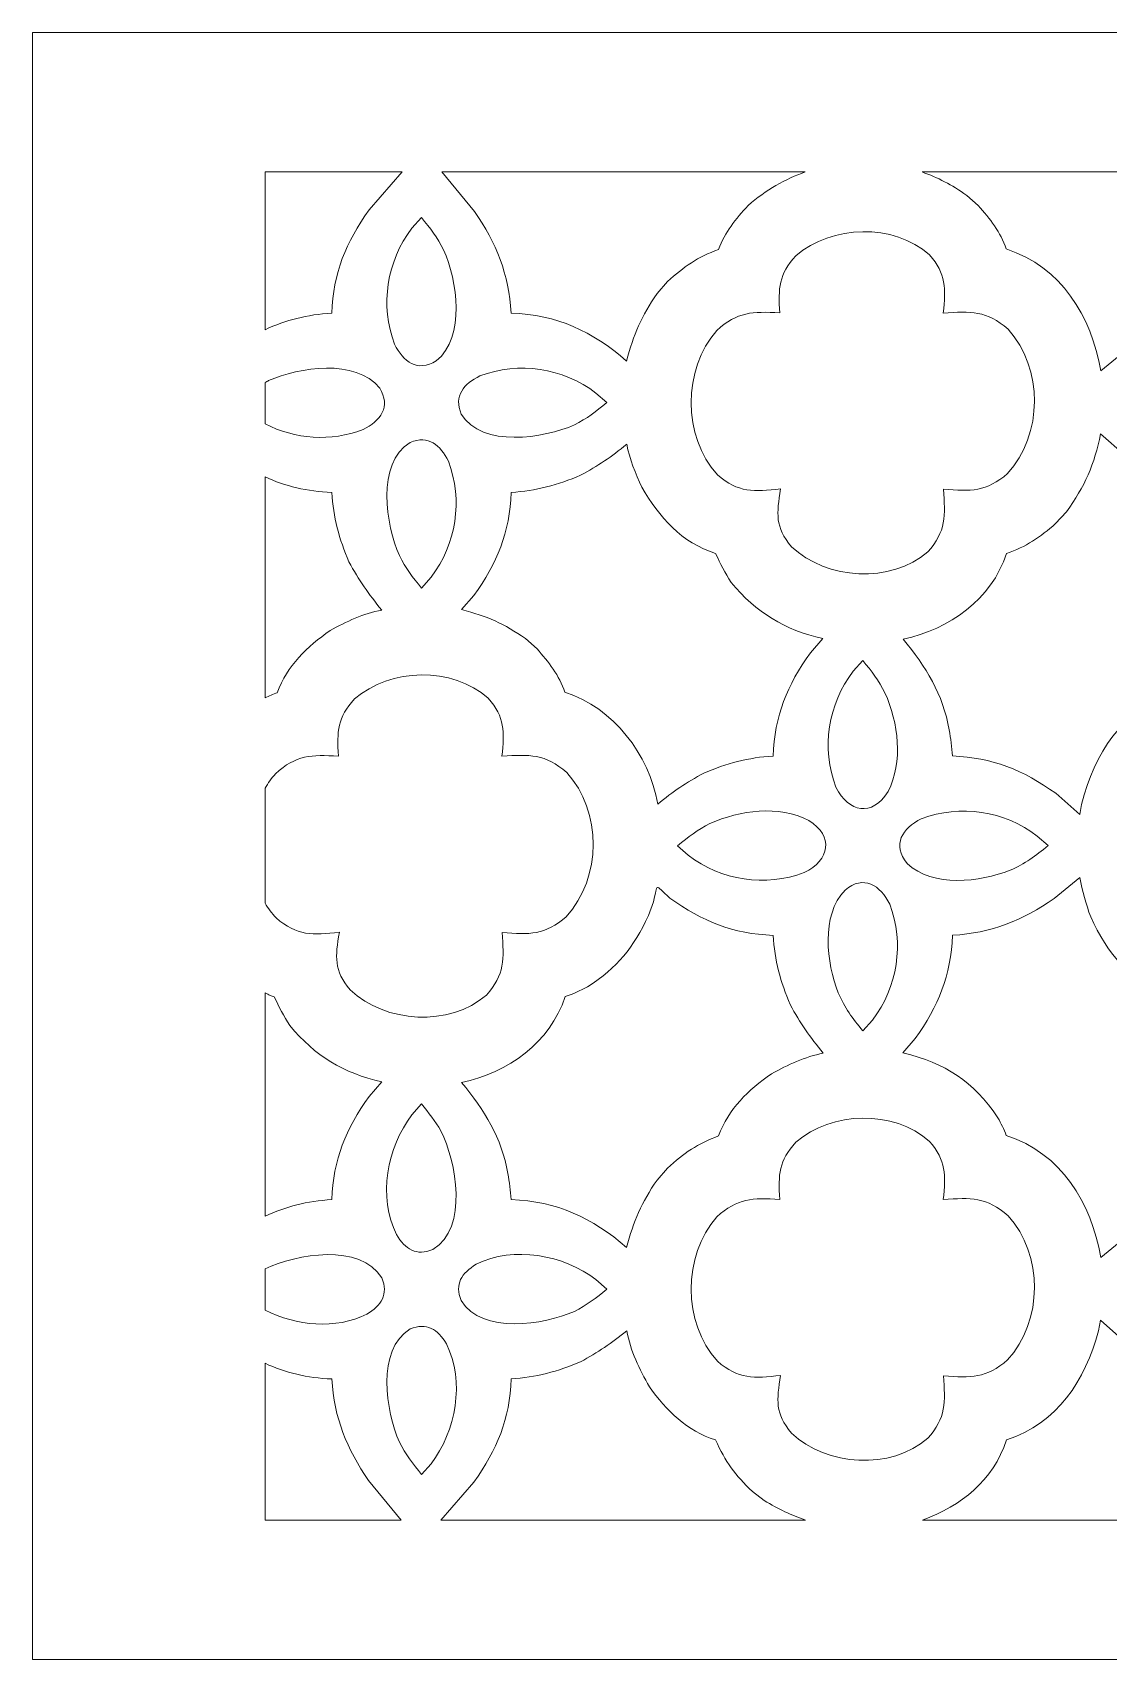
# Model space of a CAD drawing. Header units: centimetres. Extents: x -21.7 to 23.1, y 3.7 to 11.6.
# Drawn here: x -21.73 to -16.54, y 3.72 to 11.57 of the extents above; entities that cross this region are included whole.
import ezdxf

# ---------------------------------------------------------------- set-up
doc = ezdxf.new("R2010")
doc.units = ezdxf.units.CM
doc.header["$MEASUREMENT"] = 0
doc.layers.add('layer 1', color=7, linetype='Continuous')

msp = doc.modelspace()

# ---------------------------------------------------------------- linework, layer by layer
at = {"layer": 'layer 1', "color": 242, "lineweight": 9}
for points, knots in [([(23.1361, 11.56618), (23.1361, 11.56618), (23.1361, 3.71528), (23.1361, 3.71528), (23.1361, 3.71528), (23.1361, 3.71528), (-21.72619, 3.71528), (-21.72619, 3.71528), (-21.72619, 3.71528), (-21.72619, 3.71528), (-21.72619, 11.56618), (-21.72619, 11.56618), (-21.72619, 11.56618), (-21.72619, 11.56618), (23.1361, 11.56618), (23.1361, 11.56618)], [0, 0, 0, 0, 0.2, 0.2, 0.2, 0.2, 0.4, 0.4, 0.4, 0.4, 0.6, 0.6, 0.6, 0.6, 1, 1, 1, 1]), ([(-20.60463, 10.13227), (-20.50555, 10.17815), (-20.40147, 10.20558), (-20.28301, 10.21196), (-20.28301, 10.21196), (-20.27518, 10.40532), (-20.2148, 10.55436), (-20.10296, 10.71006), (-20.10296, 10.71006), (-20.10296, 10.71006), (-19.94257, 10.89325), (-19.94257, 10.89325), (-19.94257, 10.89325), (-19.94257, 10.89325), (-20.60463, 10.89325), (-20.60463, 10.89325), (-20.60463, 10.89325), (-20.60463, 10.89325), (-20.60463, 10.13227), (-20.60463, 10.13227)], [0, 0, 0, 0, 0.1666667, 0.1666667, 0.1666667, 0.1666667, 0.3333333, 0.3333333, 0.3333333, 0.3333333, 0.5, 0.5, 0.5, 0.5, 0.6666667, 0.6666667, 0.6666667, 0.6666667, 1, 1, 1, 1]), ([(-19.75188, 10.89325), (-19.75188, 10.89325), (-19.59487, 10.70283), (-19.59487, 10.70283), (-19.59487, 10.70283), (-19.49009, 10.55051), (-19.42752, 10.39872), (-19.41768, 10.21265), (-19.41768, 10.21265), (-19.19599, 10.20366), (-19.02559, 10.12542), (-18.86042, 9.98083), (-18.86042, 9.98083), (-18.82841, 10.10695), (-18.78782, 10.19911), (-18.71359, 10.30622), (-18.71359, 10.30622), (-18.71359, 10.30622), (-18.66309, 10.36439), (-18.66309, 10.36439), (-18.66309, 10.36439), (-18.58536, 10.43501), (-18.51669, 10.48396), (-18.41693, 10.51926), (-18.41693, 10.51926), (-18.3865, 10.60262), (-18.33415, 10.66714), (-18.27487, 10.73149), (-18.27487, 10.73149), (-18.18744, 10.80673), (-18.09559, 10.85975), (-17.99892, 10.89325), (-17.99892, 10.89325), (-17.99892, 10.89325), (-19.75188, 10.89325), (-19.75188, 10.89325)], [0, 0, 0, 0, 0.1, 0.1, 0.1, 0.1, 0.2, 0.2, 0.2, 0.2, 0.3, 0.3, 0.3, 0.3, 0.4, 0.4, 0.4, 0.4, 0.5, 0.5, 0.5, 0.5, 0.6, 0.6, 0.6, 0.6, 0.7, 0.7, 0.7, 0.7, 0.8, 0.8, 0.8, 0.8, 1, 1, 1, 1]), ([(-17.43567, 10.89325), (-17.35909, 10.86661), (-17.29318, 10.8321), (-17.21947, 10.78023), (-17.21947, 10.78023), (-17.21947, 10.78023), (-17.16402, 10.73099), (-17.16402, 10.73099), (-17.16402, 10.73099), (-17.10947, 10.66903), (-17.0553, 10.60182), (-17.02966, 10.52189), (-17.02966, 10.52189), (-16.76194, 10.43522), (-16.62028, 10.19749), (-16.57235, 9.93351), (-16.57235, 9.93351), (-16.57235, 9.93351), (-16.44959, 10.03475), (-16.44959, 10.03475), (-16.44959, 10.03475), (-16.29744, 10.13942), (-16.14633, 10.2019), (-15.95941, 10.21196), (-15.95941, 10.21196), (-15.95157, 10.40532), (-15.8912, 10.55436), (-15.77936, 10.71006), (-15.77936, 10.71006), (-15.77936, 10.71006), (-15.61896, 10.89325), (-15.61896, 10.89325), (-15.61896, 10.89325), (-15.61896, 10.89325), (-17.43567, 10.89325), (-17.43567, 10.89325)], [0, 0, 0, 0, 0.1, 0.1, 0.1, 0.1, 0.2, 0.2, 0.2, 0.2, 0.3, 0.3, 0.3, 0.3, 0.4, 0.4, 0.4, 0.4, 0.5, 0.5, 0.5, 0.5, 0.6, 0.6, 0.6, 0.6, 0.7, 0.7, 0.7, 0.7, 0.8, 0.8, 0.8, 0.8, 1, 1, 1, 1]), ([(-19.85046, 10.67367), (-19.80739, 10.62142), (-19.77415, 10.57836), (-19.7432, 10.51696), (-19.7432, 10.51696), (-19.67775, 10.36913), (-19.63527, 10.09924), (-19.77899, 9.98139), (-19.77899, 9.98139), (-19.86984, 9.92594), (-19.93758, 9.97717), (-19.97972, 10.06173), (-19.97972, 10.06173), (-20.05079, 10.24956), (-20.01849, 10.46189), (-19.89627, 10.62136), (-19.89627, 10.62136), (-19.89627, 10.62136), (-19.85046, 10.67367), (-19.85046, 10.67367)], [0, 0, 0, 0, 0.1666667, 0.1666667, 0.1666667, 0.1666667, 0.3333333, 0.3333333, 0.3333333, 0.3333333, 0.5, 0.5, 0.5, 0.5, 0.6666667, 0.6666667, 0.6666667, 0.6666667, 1, 1, 1, 1]), ([(-17.33215, 9.3623), (-17.2006, 9.35115), (-17.12539, 9.35009), (-17.02256, 9.43849), (-17.02256, 9.43849), (-16.85134, 9.62566), (-16.84963, 9.9466), (-17.02045, 10.13454), (-17.02045, 10.13454), (-17.12377, 10.22386), (-17.20041, 10.22281), (-17.33288, 10.21241), (-17.33288, 10.21241), (-17.32174, 10.33192), (-17.31792, 10.4003), (-17.39965, 10.49309), (-17.39965, 10.49309), (-17.57358, 10.64758), (-17.86975, 10.63896), (-18.04384, 10.48917), (-18.04384, 10.48917), (-18.12737, 10.39849), (-18.12889, 10.33343), (-18.12224, 10.21332), (-18.12224, 10.21332), (-18.2528, 10.2209), (-18.32609, 10.21888), (-18.42534, 10.12871), (-18.42534, 10.12871), (-18.58936, 9.9398), (-18.5923, 9.61887), (-18.4228, 9.43233), (-18.4228, 9.43233), (-18.32083, 9.34454), (-18.24733, 9.34962), (-18.11745, 9.36368), (-18.11745, 9.36368), (-18.13717, 9.24379), (-18.14515, 9.18119), (-18.06515, 9.08516), (-18.06515, 9.08516), (-17.89456, 8.92441), (-17.587, 8.90535), (-17.40714, 9.06057), (-17.40714, 9.06057), (-17.3195, 9.15822), (-17.32268, 9.23546), (-17.33215, 9.3623)], [0, 0, 0, 0, 0.0769231, 0.0769231, 0.0769231, 0.0769231, 0.1538462, 0.1538462, 0.1538462, 0.1538462, 0.2307692, 0.2307692, 0.2307692, 0.2307692, 0.3076923, 0.3076923, 0.3076923, 0.3076923, 0.3846154, 0.3846154, 0.3846154, 0.3846154, 0.4615385, 0.4615385, 0.4615385, 0.4615385, 0.5384615, 0.5384615, 0.5384615, 0.5384615, 0.6153846, 0.6153846, 0.6153846, 0.6153846, 0.6923077, 0.6923077, 0.6923077, 0.6923077, 0.7692308, 0.7692308, 0.7692308, 0.7692308, 0.8461538, 0.8461538, 0.8461538, 0.8461538, 1, 1, 1, 1]), ([(-20.60463, 9.87738), (-20.59901, 9.88042), (-20.59325, 9.88344), (-20.58732, 9.88643), (-20.58732, 9.88643), (-20.43947, 9.95188), (-20.1696, 9.99437), (-20.05173, 9.85064), (-20.05173, 9.85064), (-19.9963, 9.75982), (-20.04751, 9.69201), (-20.13209, 9.64992), (-20.13209, 9.64992), (-20.28746, 9.59114), (-20.45954, 9.60308), (-20.60463, 9.67811), (-20.60463, 9.67811), (-20.60463, 9.67811), (-20.60463, 9.87738), (-20.60463, 9.87738)], [0, 0, 0, 0, 0.1666667, 0.1666667, 0.1666667, 0.1666667, 0.3333333, 0.3333333, 0.3333333, 0.3333333, 0.5, 0.5, 0.5, 0.5, 0.6666667, 0.6666667, 0.6666667, 0.6666667, 1, 1, 1, 1]), ([(-18.95597, 9.78013), (-19.00821, 9.73704), (-19.05125, 9.70383), (-19.11267, 9.67285), (-19.11267, 9.67285), (-19.25822, 9.60843), (-19.55737, 9.55995), (-19.65823, 9.72499), (-19.65823, 9.72499), (-19.69536, 9.81395), (-19.64575, 9.8706), (-19.56791, 9.90936), (-19.56791, 9.90936), (-19.38005, 9.98041), (-19.16772, 9.94816), (-19.00828, 9.82592), (-19.00828, 9.82592), (-19.00828, 9.82592), (-18.95597, 9.78013), (-18.95597, 9.78013)], [0, 0, 0, 0, 0.1666667, 0.1666667, 0.1666667, 0.1666667, 0.3333333, 0.3333333, 0.3333333, 0.3333333, 0.5, 0.5, 0.5, 0.5, 0.6666667, 0.6666667, 0.6666667, 0.6666667, 1, 1, 1, 1]), ([(-19.84951, 8.88563), (-19.89261, 8.93787), (-19.92581, 8.98091), (-19.95679, 9.04232), (-19.95679, 9.04232), (-20.02117, 9.18787), (-20.0697, 9.48707), (-19.90465, 9.58788), (-19.90465, 9.58788), (-19.81574, 9.62503), (-19.75899, 9.57538), (-19.72028, 9.49754), (-19.72028, 9.49754), (-19.6492, 9.30969), (-19.68148, 9.09741), (-19.80372, 8.93793), (-19.80372, 8.93793), (-19.80372, 8.93793), (-19.84951, 8.88563), (-19.84951, 8.88563)], [0, 0, 0, 0, 0.1666667, 0.1666667, 0.1666667, 0.1666667, 0.3333333, 0.3333333, 0.3333333, 0.3333333, 0.5, 0.5, 0.5, 0.5, 0.6666667, 0.6666667, 0.6666667, 0.6666667, 1, 1, 1, 1]), ([(-19.65632, 8.7815), (-19.53634, 8.75121), (-19.44962, 8.7126), (-19.34827, 8.64128), (-19.34827, 8.64128), (-19.34827, 8.64128), (-19.29283, 8.59204), (-19.29283, 8.59204), (-19.29283, 8.59204), (-19.23828, 8.5301), (-19.18411, 8.4629), (-19.15847, 8.38294), (-19.15847, 8.38294), (-18.92292, 8.30669), (-18.75357, 8.08352), (-18.71, 7.84327), (-18.71, 7.84327), (-18.63714, 7.90336), (-18.57157, 7.94774), (-18.48814, 7.99214), (-18.48814, 7.99214), (-18.38081, 8.03906), (-18.27165, 8.06827), (-18.1542, 8.07458), (-18.1542, 8.07458), (-18.14637, 8.26795), (-18.08599, 8.41701), (-17.97416, 8.57269), (-17.97416, 8.57269), (-17.97416, 8.57269), (-17.91364, 8.6418), (-17.91364, 8.6418), (-17.91364, 8.6418), (-18.09931, 8.68382), (-18.2347, 8.76693), (-18.35645, 8.91301), (-18.35645, 8.91301), (-18.38623, 8.96014), (-18.4086, 9.00173), (-18.43144, 9.05253), (-18.43144, 9.05253), (-18.59367, 9.10263), (-18.70517, 9.22998), (-18.78699, 9.372), (-18.78699, 9.372), (-18.81753, 9.43886), (-18.84636, 9.50694), (-18.85995, 9.57966), (-18.85995, 9.57966), (-18.93326, 9.5192), (-18.99904, 9.47448), (-19.08302, 9.42977), (-19.08302, 9.42977), (-19.19007, 9.38299), (-19.30006, 9.35354), (-19.41698, 9.34732), (-19.41698, 9.34732), (-19.4249, 9.15389), (-19.48509, 9.00502), (-19.59701, 8.84923), (-19.59701, 8.84923), (-19.59701, 8.84923), (-19.65632, 8.7815), (-19.65632, 8.7815)], [0, 0, 0, 0, 0.0588235, 0.0588235, 0.0588235, 0.0588235, 0.1176471, 0.1176471, 0.1176471, 0.1176471, 0.1764706, 0.1764706, 0.1764706, 0.1764706, 0.2352941, 0.2352941, 0.2352941, 0.2352941, 0.2941176, 0.2941176, 0.2941176, 0.2941176, 0.3529412, 0.3529412, 0.3529412, 0.3529412, 0.4117647, 0.4117647, 0.4117647, 0.4117647, 0.4705882, 0.4705882, 0.4705882, 0.4705882, 0.5294118, 0.5294118, 0.5294118, 0.5294118, 0.5882353, 0.5882353, 0.5882353, 0.5882353, 0.6470588, 0.6470588, 0.6470588, 0.6470588, 0.7058824, 0.7058824, 0.7058824, 0.7058824, 0.7647059, 0.7647059, 0.7647059, 0.7647059, 0.8235294, 0.8235294, 0.8235294, 0.8235294, 0.8823529, 0.8823529, 0.8823529, 0.8823529, 1, 1, 1, 1]), ([(-16.57471, 9.62993), (-16.60235, 9.48364), (-16.65114, 9.37394), (-16.7388, 9.25372), (-16.7388, 9.25372), (-16.7388, 9.25372), (-16.79113, 9.19651), (-16.79113, 9.19651), (-16.79113, 9.19651), (-16.86472, 9.13325), (-16.93431, 9.0829), (-17.02785, 9.05287), (-17.02785, 9.05287), (-17.10104, 8.8286), (-17.30334, 8.68726), (-17.52662, 8.6389), (-17.52662, 8.6389), (-17.41762, 8.50673), (-17.33375, 8.37272), (-17.30425, 8.20054), (-17.30425, 8.20054), (-17.29725, 8.1597), (-17.29109, 8.11728), (-17.28887, 8.07528), (-17.28887, 8.07528), (-17.09544, 8.06744), (-16.94642, 8.00707), (-16.79079, 7.89526), (-16.79079, 7.89526), (-16.79079, 7.89526), (-16.67417, 7.79317), (-16.67417, 7.79317), (-16.67417, 7.79317), (-16.67417, 7.79317), (-16.66573, 7.84146), (-16.66573, 7.84146), (-16.66573, 7.84146), (-16.60262, 8.09009), (-16.47385, 8.29127), (-16.22213, 8.38031), (-16.22213, 8.38031), (-16.17428, 8.5114), (-16.07852, 8.60303), (-15.96655, 8.68032), (-15.96655, 8.68032), (-15.88931, 8.72319), (-15.8058, 8.76363), (-15.71803, 8.7795), (-15.71803, 8.7795), (-15.78173, 8.85672), (-15.82918, 8.92425), (-15.87625, 9.01266), (-15.87625, 9.01266), (-15.92317, 9.12001), (-15.95237, 9.22914), (-15.95871, 9.34662), (-15.95871, 9.34662), (-16.1521, 9.35448), (-16.30109, 9.41482), (-16.45681, 9.52668), (-16.45681, 9.52668), (-16.45681, 9.52668), (-16.57471, 9.62993), (-16.57471, 9.62993)], [0, 0, 0, 0, 0.0588235, 0.0588235, 0.0588235, 0.0588235, 0.1176471, 0.1176471, 0.1176471, 0.1176471, 0.1764706, 0.1764706, 0.1764706, 0.1764706, 0.2352941, 0.2352941, 0.2352941, 0.2352941, 0.2941176, 0.2941176, 0.2941176, 0.2941176, 0.3529412, 0.3529412, 0.3529412, 0.3529412, 0.4117647, 0.4117647, 0.4117647, 0.4117647, 0.4705882, 0.4705882, 0.4705882, 0.4705882, 0.5294118, 0.5294118, 0.5294118, 0.5294118, 0.5882353, 0.5882353, 0.5882353, 0.5882353, 0.6470588, 0.6470588, 0.6470588, 0.6470588, 0.7058824, 0.7058824, 0.7058824, 0.7058824, 0.7647059, 0.7647059, 0.7647059, 0.7647059, 0.8235294, 0.8235294, 0.8235294, 0.8235294, 0.8823529, 0.8823529, 0.8823529, 0.8823529, 1, 1, 1, 1]), ([(-20.60463, 8.35642), (-20.58576, 8.3651), (-20.56616, 8.37309), (-20.54574, 8.38031), (-20.54574, 8.38031), (-20.49789, 8.5114), (-20.40212, 8.60303), (-20.29015, 8.68032), (-20.29015, 8.68032), (-20.21292, 8.72319), (-20.1294, 8.76363), (-20.04163, 8.7795), (-20.04163, 8.7795), (-20.10533, 8.85672), (-20.15279, 8.92425), (-20.19985, 9.01266), (-20.19985, 9.01266), (-20.24678, 9.12001), (-20.27597, 9.22914), (-20.28231, 9.34662), (-20.28231, 9.34662), (-20.40288, 9.35152), (-20.50619, 9.37682), (-20.60463, 9.42229), (-20.60463, 9.42229), (-20.60463, 9.42229), (-20.60463, 8.35642), (-20.60463, 8.35642)], [0, 0, 0, 0, 0.125, 0.125, 0.125, 0.125, 0.25, 0.25, 0.25, 0.25, 0.375, 0.375, 0.375, 0.375, 0.5, 0.5, 0.5, 0.5, 0.625, 0.625, 0.625, 0.625, 0.75, 0.75, 0.75, 0.75, 1, 1, 1, 1]), ([(-19.46095, 7.22335), (-19.32941, 7.2122), (-19.25419, 7.21115), (-19.15137, 7.29955), (-19.15137, 7.29955), (-18.98015, 7.48672), (-18.97843, 7.80766), (-19.14925, 7.9956), (-19.14925, 7.9956), (-19.25256, 8.08493), (-19.32924, 8.08386), (-19.46169, 8.07346), (-19.46169, 8.07346), (-19.45054, 8.19297), (-19.44673, 8.26138), (-19.52845, 8.35415), (-19.52845, 8.35415), (-19.70234, 8.50864), (-19.9986, 8.50002), (-20.17264, 8.35023), (-20.17264, 8.35023), (-20.25617, 8.25956), (-20.25769, 8.1945), (-20.25105, 8.07437), (-20.25105, 8.07437), (-20.38158, 8.08197), (-20.45492, 8.07994), (-20.55414, 7.98976), (-20.55414, 7.98976), (-20.57315, 7.96787), (-20.58996, 7.94419), (-20.60463, 7.91916), (-20.60463, 7.91916), (-20.60463, 7.91916), (-20.60463, 7.36502), (-20.60463, 7.36502), (-20.60463, 7.36502), (-20.58936, 7.33956), (-20.57171, 7.31552), (-20.55161, 7.29339), (-20.55161, 7.29339), (-20.44963, 7.20559), (-20.37613, 7.21067), (-20.24625, 7.22473), (-20.24625, 7.22473), (-20.26598, 7.10485), (-20.27395, 7.04224), (-20.19395, 6.94621), (-20.19395, 6.94621), (-20.02338, 6.78549), (-19.71577, 6.76639), (-19.53595, 6.92163), (-19.53595, 6.92163), (-19.4483, 7.01926), (-19.45149, 7.09654), (-19.46095, 7.22335)], [0, 0, 0, 0, 0.0666667, 0.0666667, 0.0666667, 0.0666667, 0.1333333, 0.1333333, 0.1333333, 0.1333333, 0.2, 0.2, 0.2, 0.2, 0.2666667, 0.2666667, 0.2666667, 0.2666667, 0.3333333, 0.3333333, 0.3333333, 0.3333333, 0.4, 0.4, 0.4, 0.4, 0.4666667, 0.4666667, 0.4666667, 0.4666667, 0.5333333, 0.5333333, 0.5333333, 0.5333333, 0.6, 0.6, 0.6, 0.6, 0.6666667, 0.6666667, 0.6666667, 0.6666667, 0.7333333, 0.7333333, 0.7333333, 0.7333333, 0.8, 0.8, 0.8, 0.8, 0.8666667, 0.8666667, 0.8666667, 0.8666667, 1, 1, 1, 1]), ([(-17.72165, 8.5363), (-17.67845, 8.4839), (-17.64483, 8.43996), (-17.6144, 8.37959), (-17.6144, 8.37959), (-17.55033, 8.23491), (-17.52466, 8.04869), (-17.59938, 7.90294), (-17.59938, 7.90294), (-17.6763, 7.77961), (-17.78998, 7.80212), (-17.85091, 7.92436), (-17.85091, 7.92436), (-17.92233, 8.11312), (-17.8896, 8.32464), (-17.76746, 8.48399), (-17.76746, 8.48399), (-17.76746, 8.48399), (-17.72165, 8.5363), (-17.72165, 8.5363)], [0, 0, 0, 0, 0.1666667, 0.1666667, 0.1666667, 0.1666667, 0.3333333, 0.3333333, 0.3333333, 0.3333333, 0.5, 0.5, 0.5, 0.5, 0.6666667, 0.6666667, 0.6666667, 0.6666667, 1, 1, 1, 1]), ([(-18.6152, 7.64181), (-18.5628, 7.68503), (-18.51886, 7.71863), (-18.45851, 7.74906), (-18.45851, 7.74906), (-18.3138, 7.81313), (-18.1276, 7.8388), (-17.98185, 7.76408), (-17.98185, 7.76408), (-17.85852, 7.68716), (-17.88102, 7.57346), (-18.00328, 7.51255), (-18.00328, 7.51255), (-18.19204, 7.44114), (-18.40352, 7.47384), (-18.5629, 7.596), (-18.5629, 7.596), (-18.5629, 7.596), (-18.6152, 7.64181), (-18.6152, 7.64181)], [0, 0, 0, 0, 0.1666667, 0.1666667, 0.1666667, 0.1666667, 0.3333333, 0.3333333, 0.3333333, 0.3333333, 0.5, 0.5, 0.5, 0.5, 0.6666667, 0.6666667, 0.6666667, 0.6666667, 1, 1, 1, 1]), ([(-16.82717, 7.64275), (-16.8885, 7.59217), (-16.93838, 7.55562), (-17.01092, 7.5235), (-17.01092, 7.5235), (-17.15564, 7.46767), (-17.38325, 7.43841), (-17.50729, 7.55644), (-17.50729, 7.55644), (-17.58132, 7.64684), (-17.53089, 7.7263), (-17.4391, 7.77199), (-17.4391, 7.77199), (-17.25034, 7.84338), (-17.03883, 7.81072), (-16.87947, 7.68855), (-16.87947, 7.68855), (-16.87947, 7.68855), (-16.82717, 7.64275), (-16.82717, 7.64275)], [0, 0, 0, 0, 0.1666667, 0.1666667, 0.1666667, 0.1666667, 0.3333333, 0.3333333, 0.3333333, 0.3333333, 0.5, 0.5, 0.5, 0.5, 0.6666667, 0.6666667, 0.6666667, 0.6666667, 1, 1, 1, 1]), ([(-18.86042, 5.70295), (-18.8284, 5.8291), (-18.7878, 5.92125), (-18.71359, 6.02835), (-18.71359, 6.02835), (-18.71359, 6.02835), (-18.66309, 6.08651), (-18.66309, 6.08651), (-18.66309, 6.08651), (-18.58537, 6.15713), (-18.51668, 6.20609), (-18.41693, 6.24138), (-18.41693, 6.24138), (-18.36912, 6.37245), (-18.27328, 6.46412), (-18.16135, 6.54139), (-18.16135, 6.54139), (-18.08347, 6.58461), (-18.00016, 6.62465), (-17.9117, 6.64077), (-17.9117, 6.64077), (-17.97584, 6.71852), (-18.02367, 6.78629), (-18.07105, 6.87529), (-18.07105, 6.87529), (-18.11797, 6.98265), (-18.14716, 7.09177), (-18.15351, 7.20925), (-18.15351, 7.20925), (-18.34689, 7.2171), (-18.49589, 7.27745), (-18.65161, 7.38931), (-18.65161, 7.38931), (-18.73054, 7.45844), (-18.70703, 7.46249), (-18.73156, 7.37188), (-18.73156, 7.37188), (-18.73156, 7.37188), (-18.75568, 7.305), (-18.75568, 7.305), (-18.75568, 7.305), (-18.82786, 7.14903), (-18.90451, 7.05554), (-19.04875, 6.96059), (-19.04875, 6.96059), (-19.08497, 6.9432), (-19.11842, 6.9262), (-19.15665, 6.91392), (-19.15665, 6.91392), (-19.23008, 6.68893), (-19.4327, 6.5482), (-19.65652, 6.49972), (-19.65652, 6.49972), (-19.54684, 6.36672), (-19.46299, 6.23324), (-19.43306, 6.06004), (-19.43306, 6.06004), (-19.42599, 6.01914), (-19.4199, 5.97678), (-19.41768, 5.93477), (-19.41768, 5.93477), (-19.19601, 5.9258), (-19.02557, 5.84754), (-18.86042, 5.70295)], [0, 0, 0, 0, 0.0588235, 0.0588235, 0.0588235, 0.0588235, 0.1176471, 0.1176471, 0.1176471, 0.1176471, 0.1764706, 0.1764706, 0.1764706, 0.1764706, 0.2352941, 0.2352941, 0.2352941, 0.2352941, 0.2941176, 0.2941176, 0.2941176, 0.2941176, 0.3529412, 0.3529412, 0.3529412, 0.3529412, 0.4117647, 0.4117647, 0.4117647, 0.4117647, 0.4705882, 0.4705882, 0.4705882, 0.4705882, 0.5294118, 0.5294118, 0.5294118, 0.5294118, 0.5882353, 0.5882353, 0.5882353, 0.5882353, 0.6470588, 0.6470588, 0.6470588, 0.6470588, 0.7058824, 0.7058824, 0.7058824, 0.7058824, 0.7647059, 0.7647059, 0.7647059, 0.7647059, 0.8235294, 0.8235294, 0.8235294, 0.8235294, 0.8823529, 0.8823529, 0.8823529, 0.8823529, 1, 1, 1, 1]), ([(-17.72071, 6.74826), (-17.7713, 6.8096), (-17.80786, 6.85949), (-17.83995, 6.932), (-17.83995, 6.932), (-17.89575, 7.07667), (-17.92506, 7.30443), (-17.80702, 7.42837), (-17.80702, 7.42837), (-17.71667, 7.50243), (-17.63712, 7.45195), (-17.59147, 7.36017), (-17.59147, 7.36017), (-17.52006, 7.17142), (-17.55275, 6.95994), (-17.67491, 6.80056), (-17.67491, 6.80056), (-17.67491, 6.80056), (-17.72071, 6.74826), (-17.72071, 6.74826)], [0, 0, 0, 0, 0.1666667, 0.1666667, 0.1666667, 0.1666667, 0.3333333, 0.3333333, 0.3333333, 0.3333333, 0.5, 0.5, 0.5, 0.5, 0.6666667, 0.6666667, 0.6666667, 0.6666667, 1, 1, 1, 1]), ([(-15.7177, 6.5026), (-15.90397, 6.54475), (-16.03944, 6.62743), (-16.16165, 6.77407), (-16.16165, 6.77407), (-16.19143, 6.8212), (-16.2138, 6.86279), (-16.23664, 6.91359), (-16.23664, 6.91359), (-16.4234, 6.97126), (-16.54409, 7.12777), (-16.62194, 7.29818), (-16.62194, 7.29818), (-16.64484, 7.3626), (-16.66166, 7.42205), (-16.67421, 7.48924), (-16.67421, 7.48924), (-16.67421, 7.48924), (-16.79798, 7.38716), (-16.79798, 7.38716), (-16.79798, 7.38716), (-16.94967, 7.28282), (-17.10253, 7.21983), (-17.28818, 7.20995), (-17.28818, 7.20995), (-17.29609, 7.01653), (-17.3563, 6.86763), (-17.46821, 6.71186), (-17.46821, 6.71186), (-17.46821, 6.71186), (-17.52867, 6.64281), (-17.52867, 6.64281), (-17.52867, 6.64281), (-17.52867, 6.64281), (-17.52809, 6.64271), (-17.52809, 6.64271), (-17.52809, 6.64271), (-17.32211, 6.59071), (-17.18886, 6.50826), (-17.06924, 6.32975), (-17.06924, 6.32975), (-17.05569, 6.30186), (-17.03911, 6.2735), (-17.02966, 6.24401), (-17.02966, 6.24401), (-16.76195, 6.15739), (-16.62029, 5.91959), (-16.57235, 5.65563), (-16.57235, 5.65563), (-16.57235, 5.65563), (-16.44959, 5.75688), (-16.44959, 5.75688), (-16.44959, 5.75688), (-16.29743, 5.86156), (-16.14633, 5.92403), (-15.95941, 5.93408), (-15.95941, 5.93408), (-15.95157, 6.12745), (-15.8912, 6.2765), (-15.77936, 6.43218), (-15.77936, 6.43218), (-15.77936, 6.43218), (-15.7177, 6.5026), (-15.7177, 6.5026)], [0, 0, 0, 0, 0.0588235, 0.0588235, 0.0588235, 0.0588235, 0.1176471, 0.1176471, 0.1176471, 0.1176471, 0.1764706, 0.1764706, 0.1764706, 0.1764706, 0.2352941, 0.2352941, 0.2352941, 0.2352941, 0.2941176, 0.2941176, 0.2941176, 0.2941176, 0.3529412, 0.3529412, 0.3529412, 0.3529412, 0.4117647, 0.4117647, 0.4117647, 0.4117647, 0.4705882, 0.4705882, 0.4705882, 0.4705882, 0.5294118, 0.5294118, 0.5294118, 0.5294118, 0.5882353, 0.5882353, 0.5882353, 0.5882353, 0.6470588, 0.6470588, 0.6470588, 0.6470588, 0.7058824, 0.7058824, 0.7058824, 0.7058824, 0.7647059, 0.7647059, 0.7647059, 0.7647059, 0.8235294, 0.8235294, 0.8235294, 0.8235294, 0.8823529, 0.8823529, 0.8823529, 0.8823529, 1, 1, 1, 1]), ([(-20.60463, 5.8544), (-20.50555, 5.90028), (-20.40148, 5.92771), (-20.28301, 5.93408), (-20.28301, 5.93408), (-20.27518, 6.12745), (-20.2148, 6.2765), (-20.10296, 6.43218), (-20.10296, 6.43218), (-20.10296, 6.43218), (-20.0413, 6.5026), (-20.0413, 6.5026), (-20.0413, 6.5026), (-20.22757, 6.54475), (-20.36304, 6.62743), (-20.48525, 6.77407), (-20.48525, 6.77407), (-20.51504, 6.8212), (-20.5374, 6.86279), (-20.56025, 6.91359), (-20.56025, 6.91359), (-20.56025, 6.91359), (-20.57918, 6.91944), (-20.57918, 6.91944), (-20.57918, 6.91944), (-20.58782, 6.92352), (-20.59628, 6.92772), (-20.60463, 6.932), (-20.60463, 6.932), (-20.60463, 6.932), (-20.60463, 5.8544), (-20.60463, 5.8544)], [0, 0, 0, 0, 0.1111111, 0.1111111, 0.1111111, 0.1111111, 0.2222222, 0.2222222, 0.2222222, 0.2222222, 0.3333333, 0.3333333, 0.3333333, 0.3333333, 0.4444444, 0.4444444, 0.4444444, 0.4444444, 0.5555556, 0.5555556, 0.5555556, 0.5555556, 0.6666667, 0.6666667, 0.6666667, 0.6666667, 0.7777778, 0.7777778, 0.7777778, 0.7777778, 1, 1, 1, 1]), ([(-19.85046, 6.3958), (-19.81553, 6.35342), (-19.78409, 6.31373), (-19.75662, 6.2657), (-19.75662, 6.2657), (-19.68213, 6.118), (-19.62222, 5.79924), (-19.79534, 5.69353), (-19.79534, 5.69353), (-19.87453, 5.66048), (-19.92835, 5.69493), (-19.97044, 5.76523), (-19.97044, 5.76523), (-20.06058, 5.94619), (-20.01609, 6.18709), (-19.89627, 6.34348), (-19.89627, 6.34348), (-19.89627, 6.34348), (-19.85046, 6.3958), (-19.85046, 6.3958)], [0, 0, 0, 0, 0.1666667, 0.1666667, 0.1666667, 0.1666667, 0.3333333, 0.3333333, 0.3333333, 0.3333333, 0.5, 0.5, 0.5, 0.5, 0.6666667, 0.6666667, 0.6666667, 0.6666667, 1, 1, 1, 1]), ([(-17.33215, 5.08442), (-17.20061, 5.07326), (-17.12538, 5.07222), (-17.02256, 5.16061), (-17.02256, 5.16061), (-16.85134, 5.34778), (-16.84963, 5.66873), (-17.02045, 5.85666), (-17.02045, 5.85666), (-17.12375, 5.94599), (-17.20044, 5.94493), (-17.33288, 5.93453), (-17.33288, 5.93453), (-17.32174, 6.05404), (-17.31793, 6.12245), (-17.39965, 6.21521), (-17.39965, 6.21521), (-17.57353, 6.3697), (-17.8698, 6.36109), (-18.04384, 6.21129), (-18.04384, 6.21129), (-18.12736, 6.12062), (-18.12889, 6.05557), (-18.12224, 5.93544), (-18.12224, 5.93544), (-18.25278, 5.94303), (-18.32612, 5.94101), (-18.42534, 5.85083), (-18.42534, 5.85083), (-18.58937, 5.66195), (-18.59229, 5.34098), (-18.4228, 5.15446), (-18.4228, 5.15446), (-18.32082, 5.06666), (-18.24733, 5.07174), (-18.11745, 5.0858), (-18.11745, 5.0858), (-18.13717, 4.96591), (-18.14515, 4.90332), (-18.06515, 4.80728), (-18.06515, 4.80728), (-17.89458, 4.64655), (-17.58697, 4.62746), (-17.40714, 4.78269), (-17.40714, 4.78269), (-17.3195, 4.88032), (-17.32268, 4.9576), (-17.33215, 5.08442)], [0, 0, 0, 0, 0.0769231, 0.0769231, 0.0769231, 0.0769231, 0.1538462, 0.1538462, 0.1538462, 0.1538462, 0.2307692, 0.2307692, 0.2307692, 0.2307692, 0.3076923, 0.3076923, 0.3076923, 0.3076923, 0.3846154, 0.3846154, 0.3846154, 0.3846154, 0.4615385, 0.4615385, 0.4615385, 0.4615385, 0.5384615, 0.5384615, 0.5384615, 0.5384615, 0.6153846, 0.6153846, 0.6153846, 0.6153846, 0.6923077, 0.6923077, 0.6923077, 0.6923077, 0.7692308, 0.7692308, 0.7692308, 0.7692308, 0.8461538, 0.8461538, 0.8461538, 0.8461538, 1, 1, 1, 1]), ([(-20.60463, 5.59968), (-20.45328, 5.67193), (-20.14523, 5.72603), (-20.04176, 5.55641), (-20.04176, 5.55641), (-20.00867, 5.47728), (-20.0432, 5.42337), (-20.11345, 5.38132), (-20.11345, 5.38132), (-20.26338, 5.30665), (-20.45455, 5.32437), (-20.60463, 5.40085), (-20.60463, 5.40085), (-20.60463, 5.40085), (-20.60463, 5.59968), (-20.60463, 5.59968)], [0, 0, 0, 0, 0.2, 0.2, 0.2, 0.2, 0.4, 0.4, 0.4, 0.4, 0.6, 0.6, 0.6, 0.6, 1, 1, 1, 1]), ([(-18.95597, 5.50225), (-19.00657, 5.46052), (-19.05377, 5.42468), (-19.11267, 5.39497), (-19.11267, 5.39497), (-19.25915, 5.33015), (-19.55746, 5.28223), (-19.65823, 5.44711), (-19.65823, 5.44711), (-19.69131, 5.52636), (-19.65679, 5.58009), (-19.58653, 5.62221), (-19.58653, 5.62221), (-19.40555, 5.71233), (-19.16468, 5.66788), (-19.00828, 5.54804), (-19.00828, 5.54804), (-19.00828, 5.54804), (-18.95597, 5.50225), (-18.95597, 5.50225)], [0, 0, 0, 0, 0.1666667, 0.1666667, 0.1666667, 0.1666667, 0.3333333, 0.3333333, 0.3333333, 0.3333333, 0.5, 0.5, 0.5, 0.5, 0.6666667, 0.6666667, 0.6666667, 0.6666667, 1, 1, 1, 1]), ([(-19.84951, 4.60776), (-19.89125, 4.65835), (-19.92708, 4.70556), (-19.95679, 4.76444), (-19.95679, 4.76444), (-20.02158, 4.91092), (-20.06956, 5.20929), (-19.90465, 5.31001), (-19.90465, 5.31001), (-19.82541, 5.34309), (-19.77168, 5.30857), (-19.72955, 5.23831), (-19.72955, 5.23831), (-19.63946, 5.05738), (-19.68384, 4.81642), (-19.80372, 4.66005), (-19.80372, 4.66005), (-19.80372, 4.66005), (-19.84951, 4.60776), (-19.84951, 4.60776)], [0, 0, 0, 0, 0.1666667, 0.1666667, 0.1666667, 0.1666667, 0.3333333, 0.3333333, 0.3333333, 0.3333333, 0.5, 0.5, 0.5, 0.5, 0.6666667, 0.6666667, 0.6666667, 0.6666667, 1, 1, 1, 1]), ([(-15.62448, 4.38821), (-15.62448, 4.38821), (-15.78149, 4.57856), (-15.78149, 4.57856), (-15.78149, 4.57856), (-15.8862, 4.73076), (-15.94862, 4.88177), (-15.95871, 5.06875), (-15.95871, 5.06875), (-16.1521, 5.0766), (-16.30109, 5.13694), (-16.45681, 5.2488), (-16.45681, 5.2488), (-16.45681, 5.2488), (-16.57471, 5.35205), (-16.57471, 5.35205), (-16.57471, 5.35205), (-16.57471, 5.35205), (-16.58441, 5.30075), (-16.58441, 5.30075), (-16.58441, 5.30075), (-16.64863, 5.06346), (-16.78206, 4.8539), (-17.02785, 4.77499), (-17.02785, 4.77499), (-17.09271, 4.57618), (-17.24717, 4.45676), (-17.43281, 4.38821), (-17.43281, 4.38821), (-17.43281, 4.38821), (-15.62448, 4.38821), (-15.62448, 4.38821)], [0, 0, 0, 0, 0.1111111, 0.1111111, 0.1111111, 0.1111111, 0.2222222, 0.2222222, 0.2222222, 0.2222222, 0.3333333, 0.3333333, 0.3333333, 0.3333333, 0.4444444, 0.4444444, 0.4444444, 0.4444444, 0.5555556, 0.5555556, 0.5555556, 0.5555556, 0.6666667, 0.6666667, 0.6666667, 0.6666667, 0.7777778, 0.7777778, 0.7777778, 0.7777778, 1, 1, 1, 1]), ([(-17.99709, 4.38821), (-18.06384, 4.41061), (-18.12977, 4.44173), (-18.19648, 4.48242), (-18.19648, 4.48242), (-18.19648, 4.48242), (-18.25358, 4.52554), (-18.25358, 4.52554), (-18.25358, 4.52554), (-18.33743, 4.60458), (-18.38406, 4.66928), (-18.43144, 4.77465), (-18.43144, 4.77465), (-18.56893, 4.81711), (-18.66868, 4.91749), (-18.75049, 5.03076), (-18.75049, 5.03076), (-18.79966, 5.11612), (-18.84167, 5.204), (-18.85995, 5.30178), (-18.85995, 5.30178), (-18.93326, 5.24132), (-18.99904, 5.19661), (-19.08302, 5.1519), (-19.08302, 5.1519), (-19.19015, 5.10509), (-19.29999, 5.07574), (-19.41698, 5.06945), (-19.41698, 5.06945), (-19.4249, 4.87602), (-19.4851, 4.72714), (-19.59701, 4.57136), (-19.59701, 4.57136), (-19.59701, 4.57136), (-19.75737, 4.38821), (-19.75737, 4.38821), (-19.75737, 4.38821), (-19.75737, 4.38821), (-17.99709, 4.38821), (-17.99709, 4.38821)], [0, 0, 0, 0, 0.0909091, 0.0909091, 0.0909091, 0.0909091, 0.1818182, 0.1818182, 0.1818182, 0.1818182, 0.2727273, 0.2727273, 0.2727273, 0.2727273, 0.3636364, 0.3636364, 0.3636364, 0.3636364, 0.4545455, 0.4545455, 0.4545455, 0.4545455, 0.5454545, 0.5454545, 0.5454545, 0.5454545, 0.6363636, 0.6363636, 0.6363636, 0.6363636, 0.7272727, 0.7272727, 0.7272727, 0.7272727, 0.8181818, 0.8181818, 0.8181818, 0.8181818, 1, 1, 1, 1]), ([(-19.94808, 4.38821), (-19.94808, 4.38821), (-20.10509, 4.57856), (-20.10509, 4.57856), (-20.10509, 4.57856), (-20.2098, 4.73076), (-20.27222, 4.88177), (-20.28231, 5.06875), (-20.28231, 5.06875), (-20.40288, 5.07364), (-20.50619, 5.09895), (-20.60463, 5.14441), (-20.60463, 5.14441), (-20.60463, 5.14441), (-20.60463, 4.38821), (-20.60463, 4.38821), (-20.60463, 4.38821), (-20.60463, 4.38821), (-19.94808, 4.38821), (-19.94808, 4.38821)], [0, 0, 0, 0, 0.1666667, 0.1666667, 0.1666667, 0.1666667, 0.3333333, 0.3333333, 0.3333333, 0.3333333, 0.5, 0.5, 0.5, 0.5, 0.6666667, 0.6666667, 0.6666667, 0.6666667, 1, 1, 1, 1])]:
    msp.add_open_spline(points, degree=3, knots=knots, dxfattribs=at)

doc.saveas('drawing.dxf')
